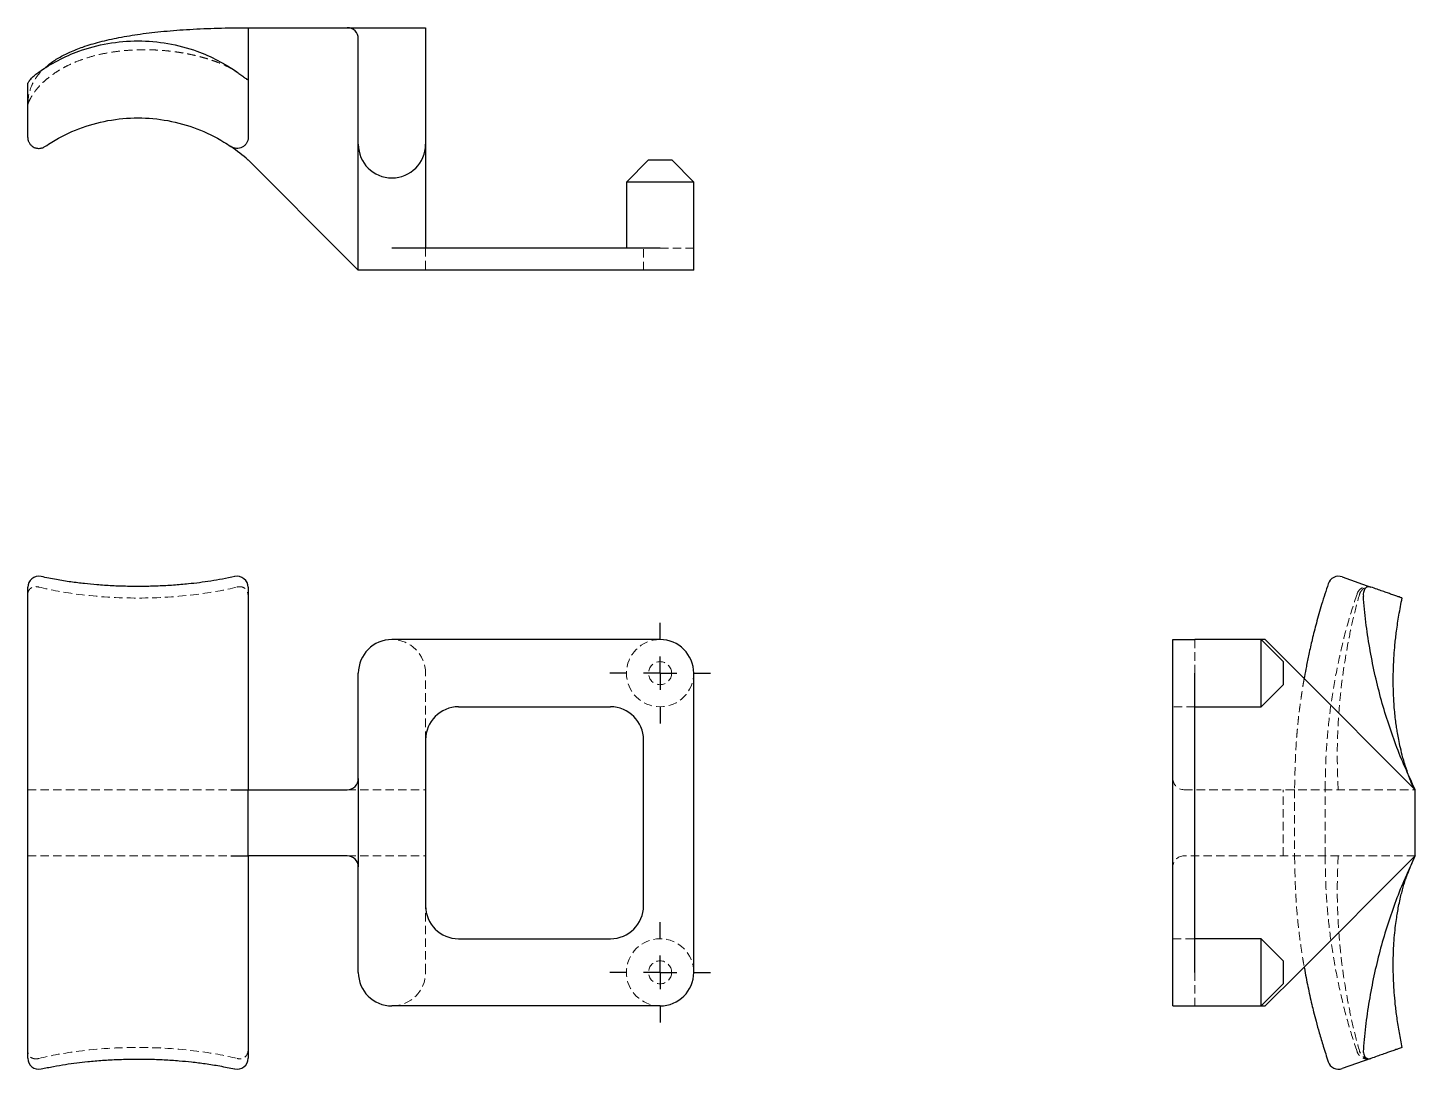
# Model space of a CAD drawing. Header units: millimetres. Extents: x 33 to 241, y 20 to 176.
import ezdxf

# ---------------------------------------------------------------- set-up
doc = ezdxf.new("R2010")
doc.units = ezdxf.units.MM
doc.linetypes.add('HIDDEN', pattern=[1.905, 1.27, -0.635])
doc.layers.add('10', color=7, linetype='Continuous')

# ---------------------------------------------------------------- blocks, each defined once
blk = doc.blocks.new('SW_CENTERMARKSYMBOL_0')
at = {"layer": '10', "color": 0}
for p, q in [((0, 5), (0, 7.54)), ((0, 0), (0, 2.5)), ((-5, 0), (-7.54, 0)), ((0, 0), (-2.5, 0)), ((0, 0), (0, -2.5)), ((0, 0), (2.5, 0)), ((5, 0), (7.54, 0)), ((0, -5), (0, -7.54))]:
    blk.add_line(p, q, dxfattribs=at)
blk = doc.blocks.new('SW_CENTERMARKSYMBOL_1')
at = {"layer": '10', "color": 0}
for p, q in [((0, 5), (0, 7.54)), ((0, 0), (0, 2.5)), ((-5, 0), (-7.54, 0)), ((0, 0), (-2.5, 0)), ((0, 0), (0, -2.5)), ((0, 0), (2.5, 0)), ((5, 0), (7.54, 0)), ((0, -5), (0, -7.54))]:
    blk.add_line(p, q, dxfattribs=at)

msp = doc.modelspace()

# ---------------------------------------------------------------- linework, layer by layer
at = {"color": 7, "linetype": 'Continuous', "lineweight": 25}
for p, q in [((66.21, 176.16), (81.08, 176.16)), ((81.08, 176.16), (92.8, 176.16)), ((92.8, 176.16), (92.8, 158.69)), ((82.73, 158.69), (82.73, 174.51)), ((33.18, 164.67), (33.18, 167.79)), ((66.21, 168.38), (66.21, 164.67)), ((82.73, 139.82), (82.73, 158.69)), ((92.8, 158.69), (92.8, 143.13)), ((66.21, 156.34), (81.08, 141.48)), ((126.23, 156.34), (122.93, 153.04)), ((126.23, 156.34), (129.7, 156.34)), ((133, 153.04), (129.7, 156.34)), ((122.93, 153.04), (122.93, 143.13)), ((133, 153.04), (122.93, 153.04)), ((133, 143.13), (133, 153.04)), ((82.73, 139.82), (81.08, 141.48)), ((127.96, 143.13), (87.77, 143.13)), ((133, 139.82), (133, 143.13)), ((87.77, 139.82), (82.73, 139.82)), ((127.96, 139.82), (87.77, 139.82)), ((133, 139.82), (127.96, 139.82)), ((230.22, 93.85), (234.51, 92.33)), ((127.96, 84.46), (87.77, 84.46)), ((204.82, 79.42), (204.82, 84.46)), ((204.82, 84.46), (208.13, 84.46)), ((218.04, 84.46), (208.13, 84.46)), ((221.34, 81.16), (218.04, 84.46)), ((218.65, 84.46), (218.04, 84.46)), ((218.04, 79.42), (218.04, 84.46)), ((218.65, 84.46), (223.69, 79.42)), ((221.34, 81.16), (221.34, 79.42)), ((82.73, 63.61), (82.73, 79.42)), ((133, 34.58), (133, 79.42)), ((204.82, 34.58), (204.82, 79.42)), ((208.13, 34.58), (208.13, 79.42)), ((218.04, 74.39), (218.04, 79.42)), ((221.34, 79.42), (221.34, 77.69)), ((241.16, 61.95), (223.69, 79.42)), ((218.04, 74.39), (221.34, 77.69)), ((97.76, 74.39), (120.53, 74.39)), ((208.13, 74.39), (218.04, 74.39)), ((92.8, 69.43), (92.8, 44.57)), ((125.49, 44.57), (125.49, 69.43)), ((82.73, 63.61), (82.73, 50.39)), ((33.18, 52.05), (33.18, 61.95)), ((63.64, 61.95), (66.21, 61.95)), ((66.21, 52.05), (66.21, 61.95)), ((66.21, 61.95), (81.08, 61.95)), ((241.16, 52.05), (241.16, 61.95)), ((63.64, 52.05), (66.21, 52.05)), ((81.08, 52.05), (66.21, 52.05)), ((241.16, 52.05), (223.69, 34.58)), ((82.73, 34.58), (82.73, 50.39)), ((97.76, 39.61), (120.53, 39.61)), ((218.04, 39.61), (208.13, 39.61)), ((221.34, 36.31), (218.04, 39.61)), ((218.04, 34.58), (218.04, 39.61)), ((221.34, 36.31), (221.34, 34.58)), ((204.82, 29.54), (204.82, 34.58)), ((218.04, 29.54), (218.04, 34.58)), ((218.65, 29.54), (223.69, 34.58)), ((221.34, 34.58), (221.34, 32.84)), ((218.04, 29.54), (221.34, 32.84)), ((127.96, 29.54), (87.77, 29.54)), ((204.82, 29.54), (208.13, 29.54)), ((208.13, 29.54), (218.04, 29.54)), ((218.04, 29.54), (218.65, 29.54)), ((234.51, 21.67), (230.22, 20.15))]:
    msp.add_line(p, q, dxfattribs=at)
at = {"color": 7, "linetype": 'HIDDEN', "lineweight": 18}
for p, q in [((92.8, 143.13), (92.8, 139.82)), ((125.49, 139.82), (125.49, 143.13)), ((127.96, 143.13), (133, 143.13)), ((208.13, 84.46), (208.13, 79.42)), ((92.8, 69.43), (92.8, 79.42)), ((208.13, 74.39), (204.82, 74.39)), ((81.08, 61.95), (92.8, 61.95)), ((206.48, 61.95), (241.16, 61.95)), ((221.34, 52.05), (221.34, 61.95)), ((223.07, 61.97), (223.07, 52.05)), ((227.65, 52.05), (227.65, 61.95)), ((240.98, 61.95), (240.86, 62.25)), ((81.08, 52.05), (92.8, 52.05)), ((241.16, 52.05), (206.48, 52.05)), ((92.8, 34.58), (92.8, 44.57)), ((204.82, 39.61), (208.13, 39.61)), ((208.13, 34.58), (208.13, 29.54))]:
    msp.add_line(p, q, dxfattribs=at)
for centre in [(127.96, 79.42), (127.96, 34.58)]:
    msp.add_circle(centre, 1.73, dxfattribs=at)
at = {"color": 7, "linetype": 'Continuous', "lineweight": 25}
for centre, radius, start, end in [((81.08, 174.51), 1.65, 0, 90), ((49.7, 137.87), 24.77, 48.1897, 55.7435), ((87.77, 158.69), 5.04, 180, 0), ((34.83, 92.29), 1.65, 77.2228, 180), ((64.56, 92.29), 1.65, 0, 102.7772), ((229.67, 92.29), 1.65, 70.5288, 161.6503), ((87.77, 79.42), 5.04, 90, 180), ((127.96, 79.42), 5.04, 0, 90), ((97.76, 69.43), 4.95, 90, 180), ((120.53, 69.43), 4.95, 0, 90), ((81.08, 63.61), 1.65, 270, 0), ((81.08, 50.39), 1.65, 0, 90), ((97.76, 44.57), 4.95, 180, 270), ((120.53, 44.57), 4.95, 270, 0), ((87.77, 34.58), 5.04, 180, 270), ((127.96, 34.58), 5.04, 270, 0), ((34.83, 21.71), 1.65, 180, 282.7772), ((64.56, 21.71), 1.65, 257.2228, 360), ((229.67, 21.71), 1.65, 198.3497, 289.4712)]:
    msp.add_arc(centre, radius, start, end, dxfattribs=at)
at = {"color": 7, "linetype": 'HIDDEN', "lineweight": 18}
for centre, radius, start, end in [((87.77, 79.42), 5.04, 0, 90), ((127.96, 79.42), 5.04, 90, 0), ((206.48, 63.61), 1.65, 180, 270), ((206.48, 50.39), 1.65, 90, 180), ((127.96, 34.58), 5.04, 0, 270), ((87.77, 34.58), 5.04, 270, 0)]:
    msp.add_arc(centre, radius, start, end, dxfattribs=at)
at = {"color": 7, "linetype": 'Continuous', "lineweight": 25}
for points, knots in [([(35.74, 170.1), (35.96, 170.3), (36.59, 170.9), (37.86, 171.7), (39.55, 172.56), (41.6, 173.36), (44.05, 174.09), (46.93, 174.73), (50.13, 175.26), (53.68, 175.66), (57.56, 175.95), (61.77, 176.13), (64.69, 176.15), (66.21, 176.16)], [0, 0, 0, 0, 0.028198, 0.082204, 0.141814, 0.207689, 0.291266, 0.384204, 0.486893, 0.599623, 0.722611, 0.856026, 1, 1, 1, 1]), ([(66.21, 176.16), (66.21, 175.64), (66.21, 175.13), (66.21, 174.15), (66.21, 173.68), (66.21, 172.82), (66.21, 172.42), (66.21, 171.65), (66.21, 171.3), (66.21, 170.31), (66.21, 169.77), (66.21, 169.11), (66.21, 168.91), (66.21, 168.6), (66.21, 168.48), (66.21, 168.38)], [0, 0, 0, 0, 0.125, 0.125, 0.25, 0.25, 0.375, 0.375, 0.5, 0.5, 0.75, 0.75, 0.875, 0.875, 1, 1, 1, 1]), ([(34.83, 169.51), (36.67, 170.81), (38.71, 171.87), (43.67, 173.66), (46.68, 174.18), (52.71, 174.18), (55.72, 173.66), (60.68, 171.87), (62.72, 170.81), (64.56, 169.51)], [0.059082, 0.059082, 0.059082, 0.059082, 0.25, 0.25, 0.5, 0.5, 0.75, 0.75, 0.9409172, 0.9409172, 0.9409172, 0.9409172]), ([(33.18, 167.79), (33.18, 167.83), (33.19, 167.87), (33.25, 167.98), (33.29, 168.05), (33.39, 168.19), (33.45, 168.26), (33.58, 168.42), (33.65, 168.5), (33.89, 168.75), (34.07, 168.91), (34.44, 169.22), (34.63, 169.37), (34.83, 169.51)], [0, 0, 0, 0, 0.125, 0.125, 0.25, 0.25, 0.375, 0.375, 0.5, 0.5, 0.75, 0.75, 1, 1, 1, 1]), ([(64.56, 169.51), (64.75, 169.38), (64.94, 169.24), (65.31, 168.96), (65.5, 168.82), (65.75, 168.64), (65.83, 168.59), (65.97, 168.49), (66.02, 168.46), (66.12, 168.4), (66.15, 168.38), (66.2, 168.37), (66.21, 168.37), (66.21, 168.38)], [0, 0, 0, 0, 0.25, 0.25, 0.5, 0.5, 0.625, 0.625, 0.75, 0.75, 0.875, 0.875, 1, 1, 1, 1]), ([(35.76, 158.36), (36.1, 158.59), (36.45, 158.81), (38.09, 159.81), (39.45, 160.48), (42.26, 161.56), (43.72, 161.96), (46.68, 162.51), (48.19, 162.65), (51.2, 162.65), (52.71, 162.51), (55.67, 161.96), (57.13, 161.56), (59.94, 160.48), (61.3, 159.81), (62.94, 158.81), (63.29, 158.59), (63.63, 158.36)], [0.0906632, 0.0906632, 0.0906632, 0.0906632, 0.1249992, 0.1249992, 0.2499992, 0.2499992, 0.3749992, 0.3749992, 0.4999992, 0.4999992, 0.6249992, 0.6249992, 0.7499992, 0.7499992, 0.8749992, 0.8749992, 0.909336, 0.909336, 0.909336, 0.909336]), ([(33.18, 159.72), (33.18, 159.68), (33.18, 159.59), (33.2, 159.44), (33.23, 159.29), (33.29, 159.12), (33.37, 158.95), (33.48, 158.77), (33.62, 158.59), (33.79, 158.43), (34, 158.29), (34.24, 158.17), (34.5, 158.1), (34.77, 158.07), (35.04, 158.08), (35.3, 158.13), (35.55, 158.23), (35.69, 158.31), (35.76, 158.36)], [0, 0, 0, 0, 0.03646, 0.076811, 0.121323, 0.170225, 0.223681, 0.281747, 0.344333, 0.411152, 0.481701, 0.555238, 0.63081, 0.707309, 0.783555, 0.8584, 0.930824, 1, 1, 1, 1]), ([(66.21, 159.72), (66.21, 159.57), (66.19, 159.43), (66.11, 159.14), (66.05, 159), (65.9, 158.74), (65.8, 158.63), (65.59, 158.42), (65.46, 158.33), (65.07, 158.12), (64.77, 158.06), (64.17, 158.09), (63.88, 158.19), (63.63, 158.36)], [0, 0, 0, 0, 0.125, 0.125, 0.25, 0.25, 0.375, 0.375, 0.5, 0.5, 0.75, 0.75, 1, 1, 1, 1]), ([(64.2, 93.9), (63.6, 93.77), (62.44, 93.53), (60.66, 93.22), (58.95, 92.98), (57.09, 92.77), (55.03, 92.59), (52.75, 92.47), (50.45, 92.41), (48.13, 92.42), (45.81, 92.5), (43.66, 92.65), (41.6, 92.84), (39.57, 93.1), (37.37, 93.44), (35.94, 93.75), (35.19, 93.9)], [0, 0, 0, 0, 0.070163, 0.134817, 0.194108, 0.250906, 0.32621, 0.401048, 0.475656, 0.550607, 0.625966, 0.701753, 0.763828, 0.834248, 0.912987, 1, 1, 1, 1]), ([(228.11, 92.81), (227.77, 91.79), (227.14, 89.84), (226.35, 87.04), (225.72, 84.55), (225.23, 82.38), (224.85, 80.52), (224.63, 79.3), (224.52, 78.7), (224.51, 78.61)], [0, 0, 0, 0, 0.220328, 0.418854, 0.59425, 0.746148, 0.874757, 0.980632, 1, 1, 1, 1]), ([(234.51, 92.33), (234.38, 92.38), (234.24, 92.4), (233.96, 92.35), (233.82, 92.28), (233.64, 92.11), (233.59, 92.04), (233.49, 91.87), (233.46, 91.77), (233.4, 91.57), (233.38, 91.45), (233.37, 91.22), (233.37, 91.1), (233.38, 90.98)], [0, 0, 0, 0, 0.25, 0.25, 0.5, 0.5, 0.625, 0.625, 0.75, 0.75, 0.875, 0.875, 1, 1, 1, 1]), ([(239.16, 90.69), (239.17, 90.69), (239.19, 90.68), (239.05, 90.73), (238.75, 90.83), (238.28, 91), (237.68, 91.21), (237, 91.45), (236.28, 91.71), (235.46, 92), (234.83, 92.22), (234.51, 92.33)], [0, 0, 0, 0, 0.048487, 0.177816, 0.307146, 0.440219, 0.573289, 0.678961, 0.784635, 0.892317, 1, 1, 1, 1]), ([(241.16, 61.95), (240.64, 63.06), (240.13, 64.17), (239.15, 66.4), (238.68, 67.54), (237.82, 69.85), (237.42, 71.02), (236.65, 73.39), (236.3, 74.58), (235.31, 78.22), (234.77, 80.7), (234.11, 84.5), (233.91, 85.78), (233.6, 88.37), (233.48, 89.67), (233.38, 90.98)], [0, 0, 0, 0, 0.125, 0.125, 0.25, 0.25, 0.375, 0.375, 0.5, 0.5, 0.75, 0.75, 0.875, 0.875, 1, 1, 1, 1]), ([(240.86, 62.25), (240.69, 62.69), (240.32, 63.62), (239.8, 65.13), (239.32, 66.7), (238.95, 68.16), (238.69, 69.41), (238.5, 70.42), (238.36, 71.28), (238.23, 72.25), (238.1, 73.36), (237.99, 74.56), (237.92, 75.74), (237.88, 76.86), (237.86, 77.88), (237.86, 78.86), (237.88, 79.8), (237.92, 80.85), (237.99, 82.15), (238.12, 83.82), (238.35, 85.85), (238.72, 88.18), (239.02, 89.83), (239.19, 90.69)], [0, 0, 0, 0, 0.054631, 0.117114, 0.175927, 0.229875, 0.275, 0.311588, 0.34292, 0.377104, 0.415252, 0.456183, 0.496891, 0.537634, 0.577285, 0.611476, 0.640784, 0.671469, 0.714158, 0.768886, 0.835684, 0.914586, 1, 1, 1, 1]), ([(241.16, 52.05), (240.64, 50.94), (240.13, 49.83), (239.15, 47.6), (238.68, 46.46), (237.82, 44.16), (237.42, 42.98), (236.65, 40.62), (236.3, 39.42), (235.31, 35.78), (234.77, 33.3), (234.11, 29.5), (233.91, 28.22), (233.6, 25.63), (233.48, 24.33), (233.38, 23.02)], [0, 0, 0, 0, 0.125, 0.125, 0.25, 0.25, 0.375, 0.375, 0.5, 0.5, 0.75, 0.75, 0.875, 0.875, 1, 1, 1, 1]), ([(239.19, 23.31), (239.05, 24.05), (238.77, 25.53), (238.42, 27.71), (238.17, 29.73), (238.01, 31.48), (237.93, 32.84), (237.89, 33.9), (237.86, 34.84), (237.86, 35.9), (237.87, 37.16), (237.93, 38.6), (238.05, 40.12), (238.2, 41.54), (238.37, 42.76), (238.53, 43.74), (238.72, 44.75), (238.94, 45.78), (239.19, 46.77), (239.42, 47.6), (239.67, 48.39), (239.91, 49.07), (240.14, 49.67), (240.35, 50.2), (240.56, 50.7), (240.77, 51.18), (240.89, 51.46), (240.95, 51.6)], [0, 0, 0, 0, 0.061258, 0.123363, 0.180136, 0.228341, 0.267962, 0.293152, 0.317398, 0.347282, 0.382953, 0.424519, 0.469326, 0.511953, 0.548184, 0.578788, 0.609924, 0.643768, 0.670928, 0.700446, 0.733716, 0.772041, 0.80717, 0.84692, 0.891896, 0.942711, 1, 1, 1, 1]), ([(224.51, 35.39), (224.52, 35.33), (224.61, 34.79), (224.79, 33.81), (225.06, 32.44), (225.35, 31.1), (225.63, 29.83), (225.95, 28.55), (226.31, 27.13), (226.79, 25.41), (227.39, 23.39), (227.86, 21.96), (228.11, 21.19)], [0, 0, 0, 0, 0.0136555, 0.1113313, 0.2048536, 0.2980701, 0.3925304, 0.4696313, 0.5691419, 0.6909846, 0.8348367, 1, 1, 1, 1]), ([(233.38, 23.02), (233.37, 22.9), (233.37, 22.78), (233.38, 22.55), (233.4, 22.44), (233.46, 22.23), (233.49, 22.13), (233.59, 21.97), (233.64, 21.89), (233.76, 21.78), (233.83, 21.73), (233.96, 21.66), (234.03, 21.64), (234.24, 21.6), (234.38, 21.62), (234.51, 21.67)], [0, 0, 0, 0, 0.125, 0.125, 0.25, 0.25, 0.375, 0.375, 0.5, 0.5, 0.625, 0.625, 0.75, 0.75, 1, 1, 1, 1]), ([(239.16, 23.31), (239.17, 23.31), (239.19, 23.32), (239.05, 23.27), (238.75, 23.17), (238.28, 23), (237.68, 22.79), (237, 22.55), (236.28, 22.29), (235.46, 22), (234.83, 21.78), (234.51, 21.67)], [0, 0, 0, 0, 0.048903, 0.178182, 0.307463, 0.440485, 0.573505, 0.679124, 0.784744, 0.892372, 1, 1, 1, 1]), ([(35.19, 20.1), (35.8, 20.23), (36.98, 20.48), (38.77, 20.78), (40.48, 21.02), (42.34, 21.23), (44.39, 21.41), (46.68, 21.53), (48.98, 21.59), (51.3, 21.58), (53.62, 21.49), (55.77, 21.35), (57.83, 21.15), (59.87, 20.9), (62.05, 20.55), (63.46, 20.25), (64.2, 20.1)], [0, 0, 0, 0, 0.071267, 0.13653, 0.195766, 0.25222, 0.327299, 0.40215, 0.476845, 0.551817, 0.627176, 0.703072, 0.765313, 0.83607, 0.914401, 1, 1, 1, 1])]:
    msp.add_open_spline(points, degree=3, knots=knots, dxfattribs=at)
at = {"color": 7, "linetype": 'HIDDEN', "lineweight": 18}
for points, knots in [([(33.18, 164.87), (33.2, 164.9), (33.22, 164.94), (33.3, 165.06), (33.4, 165.24), (33.52, 165.45), (33.65, 165.68), (33.78, 165.9), (33.91, 166.11), (34.05, 166.32), (34.26, 166.62), (34.62, 167.07), (35.19, 167.7), (35.93, 168.4), (36.81, 169.09), (37.79, 169.75), (38.87, 170.36), (40.14, 170.96), (41.66, 171.54), (43.38, 172.04), (45.17, 172.42), (46.87, 172.66), (48.38, 172.8), (49.68, 172.86), (50.83, 172.87), (51.93, 172.85), (53.09, 172.79), (54.26, 172.69), (55.36, 172.55), (56.35, 172.4), (57.26, 172.23), (58.21, 172.03), (59.14, 171.79), (60.03, 171.53), (60.88, 171.26), (61.81, 170.92), (62.77, 170.52), (63.73, 170.05), (64.28, 169.69), (64.56, 169.51)], [0, 0, 0, 0, 0.048284, 0.09105, 0.12835, 0.160319, 0.187063, 0.208655, 0.225158, 0.236704, 0.246741, 0.263544, 0.283163, 0.306275, 0.329659, 0.351182, 0.373702, 0.400126, 0.430818, 0.466176, 0.50216, 0.534921, 0.564021, 0.589099, 0.610214, 0.631938, 0.655901, 0.681864, 0.706215, 0.727825, 0.748254, 0.771483, 0.79778, 0.819369, 0.845927, 0.877571, 0.914428, 0.956668, 1, 1, 1, 1]), ([(33.2, 164.87), (33.23, 165.25), (33.27, 166.08), (33.66, 167.33), (34.32, 168.57), (35.04, 169.5), (35.57, 169.96), (35.74, 170.1)], [0, 0, 0, 0, 0.188898, 0.416924, 0.647258, 0.888671, 1, 1, 1, 1]), ([(63.71, 170.03), (63.72, 170.03), (64.05, 169.87), (64.31, 169.68), (64.56, 169.51)], [0, 0, 0, 0, 0.0286166, 1, 1, 1, 1]), ([(33.18, 164.53), (33.19, 164.59), (33.21, 164.71), (33.29, 164.94), (33.4, 165.2), (33.53, 165.47), (33.65, 165.68), (33.71, 165.79)], [0, 0, 0, 0, 0.245309, 0.463965, 0.656611, 0.823848, 1, 1, 1, 1]), ([(33.18, 164.6), (33.18, 164.55), (33.18, 164.45), (33.18, 164.46), (33.18, 164.59), (33.18, 164.62)], [0, 0, 0, 0, 0.42879, 0.854058, 1, 1, 1, 1]), ([(33.18, 91.19), (33.18, 91.31), (33.19, 91.42), (33.25, 91.63), (33.29, 91.73), (33.39, 91.91), (33.45, 91.99), (33.58, 92.12), (33.65, 92.17), (33.89, 92.31), (34.07, 92.36), (34.44, 92.4), (34.63, 92.38), (34.83, 92.33)], [0, 0, 0, 0, 0.125, 0.125, 0.25, 0.25, 0.375, 0.375, 0.5, 0.5, 0.75, 0.75, 1, 1, 1, 1]), ([(34.83, 92.33), (36.67, 91.87), (38.71, 91.5), (43.67, 90.87), (46.68, 90.68), (52.71, 90.68), (55.72, 90.87), (60.68, 91.5), (62.72, 91.87), (64.56, 92.33)], [0.059082, 0.059082, 0.059082, 0.059082, 0.25, 0.25, 0.5, 0.5, 0.75, 0.75, 0.9409172, 0.9409172, 0.9409172, 0.9409172]), ([(64.56, 92.33), (64.75, 92.38), (64.94, 92.4), (65.31, 92.35), (65.5, 92.28), (65.75, 92.11), (65.83, 92.04), (65.97, 91.87), (66.02, 91.77), (66.12, 91.57), (66.15, 91.45), (66.2, 91.22), (66.21, 91.1), (66.21, 90.98)], [0, 0, 0, 0, 0.25, 0.25, 0.5, 0.5, 0.625, 0.625, 0.75, 0.75, 0.875, 0.875, 1, 1, 1, 1]), ([(232.42, 91.29), (232.51, 91.48), (232.64, 91.77), (232.97, 92.08), (233.26, 92.26), (233.58, 92.38), (234.02, 92.45), (234.33, 92.37), (234.54, 92.32)], [0, 0, 0, 0, 0.239179, 0.368181, 0.499998, 0.631816, 0.760819, 1, 1, 1, 1]), ([(232.79, 91.19), (232.83, 91.31), (232.87, 91.42), (232.98, 91.63), (233.05, 91.73), (233.19, 91.91), (233.26, 91.99), (233.42, 92.12), (233.5, 92.17), (233.75, 92.31), (233.91, 92.36), (234.22, 92.4), (234.37, 92.38), (234.51, 92.33)], [0, 0, 0, 0, 0.125, 0.125, 0.25, 0.25, 0.375, 0.375, 0.5, 0.5, 0.75, 0.75, 1, 1, 1, 1]), ([(227.65, 61.95), (227.68, 63.66), (227.73, 67.06), (228.16, 72.11), (228.84, 77.09), (229.8, 81.99), (230.95, 86.73), (231.94, 89.8), (232.43, 91.28)], [0, 0, 0, 0, 0.171605, 0.34107, 0.509319, 0.676426, 0.842883, 1, 1, 1, 1]), ([(229.6, 61.95), (229.55, 63.2), (229.51, 64.45), (229.46, 66.94), (229.47, 68.18), (229.54, 70.65), (229.6, 71.88), (229.77, 74.34), (229.88, 75.56), (230.28, 79.23), (230.65, 81.65), (231.34, 85.25), (231.59, 86.45), (232.16, 88.83), (232.47, 90.01), (232.79, 91.19)], [0, 0, 0, 0, 0.125, 0.125, 0.25, 0.25, 0.375, 0.375, 0.5, 0.5, 0.75, 0.75, 0.875, 0.875, 1, 1, 1, 1]), ([(224.51, 78.61), (224.44, 78.24), (224.31, 77.43), (224.11, 76.14), (223.91, 74.77), (223.73, 73.39), (223.58, 72.03), (223.46, 70.74), (223.35, 69.42), (223.26, 67.96), (223.18, 66.18), (223.11, 64.14), (223.09, 62.7), (223.07, 61.96)], [0, 0, 0, 0, 0.067, 0.147332, 0.232986, 0.315001, 0.396764, 0.479565, 0.547012, 0.63415, 0.740866, 0.866785, 1, 1, 1, 1]), ([(33.18, 61.95), (33.2, 61.95), (33.25, 61.95), (33.66, 61.95), (34.31, 61.95), (35.24, 61.95), (36.42, 61.95), (37.86, 61.95), (39.55, 61.95), (41.6, 61.95), (44.05, 61.95), (46.93, 61.95), (50.13, 61.95), (53.68, 61.95), (57.56, 61.95), (60.88, 61.95), (62.91, 61.95), (63.54, 61.95)], [0, 0, 0, 0, 0.039946, 0.078748, 0.117943, 0.159024, 0.203292, 0.251793, 0.305326, 0.364486, 0.439544, 0.523008, 0.615229, 0.716467, 0.826918, 0.946733, 1, 1, 1, 1]), ([(33.18, 52.05), (33.2, 52.05), (33.25, 52.05), (33.66, 52.05), (34.31, 52.05), (35.24, 52.05), (36.42, 52.05), (37.86, 52.05), (39.55, 52.05), (41.6, 52.05), (44.05, 52.05), (46.93, 52.05), (50.13, 52.05), (53.68, 52.05), (57.56, 52.05), (60.88, 52.05), (62.91, 52.05), (63.54, 52.05)], [0, 0, 0, 0, 0.039946, 0.078748, 0.117943, 0.159024, 0.203292, 0.251793, 0.305326, 0.364486, 0.439544, 0.523008, 0.615229, 0.716467, 0.826918, 0.946733, 1, 1, 1, 1]), ([(223.07, 52.04), (223.09, 51.03), (223.13, 49.05), (223.24, 46.22), (223.41, 43.65), (223.64, 41.43), (223.86, 39.56), (224.09, 37.96), (224.3, 36.61), (224.44, 35.77), (224.51, 35.39)], [0, 0, 0, 0, 0.181373, 0.355206, 0.508927, 0.642097, 0.754832, 0.847613, 0.931633, 1, 1, 1, 1]), ([(232.43, 22.72), (231.94, 24.2), (230.95, 27.27), (229.8, 32.01), (228.84, 36.91), (228.16, 41.89), (227.73, 46.94), (227.68, 50.34), (227.65, 52.05)], [0, 0, 0, 0, 0.157117, 0.323574, 0.490681, 0.65893, 0.828395, 1, 1, 1, 1]), ([(229.6, 52.05), (229.55, 50.8), (229.51, 49.55), (229.46, 47.06), (229.47, 45.82), (229.54, 43.35), (229.6, 42.12), (229.77, 39.66), (229.88, 38.44), (230.28, 34.77), (230.65, 32.35), (231.34, 28.75), (231.59, 27.55), (232.16, 25.17), (232.47, 23.99), (232.79, 22.81)], [0, 0, 0, 0, 0.125, 0.125, 0.25, 0.25, 0.375, 0.375, 0.5, 0.5, 0.75, 0.75, 0.875, 0.875, 1, 1, 1, 1]), ([(34.83, 21.67), (36.67, 22.13), (38.71, 22.5), (43.67, 23.13), (46.68, 23.32), (52.71, 23.32), (55.72, 23.13), (60.68, 22.5), (62.72, 22.13), (64.56, 21.67)], [0.059082, 0.059082, 0.059082, 0.059082, 0.25, 0.25, 0.5, 0.5, 0.75, 0.75, 0.9409172, 0.9409172, 0.9409172, 0.9409172]), ([(66.21, 23.02), (66.21, 22.9), (66.2, 22.78), (66.16, 22.55), (66.12, 22.44), (66.03, 22.23), (65.97, 22.13), (65.83, 21.97), (65.75, 21.89), (65.59, 21.78), (65.5, 21.73), (65.32, 21.66), (65.22, 21.64), (64.94, 21.6), (64.75, 21.62), (64.56, 21.67)], [0, 0, 0, 0, 0.125, 0.125, 0.25, 0.25, 0.375, 0.375, 0.5, 0.5, 0.625, 0.625, 0.75, 0.75, 1, 1, 1, 1]), ([(34.83, 21.67), (34.63, 21.62), (34.44, 21.6), (34.07, 21.64), (33.89, 21.69), (33.57, 21.87), (33.44, 22), (33.24, 22.35), (33.18, 22.57), (33.18, 22.81)], [0, 0, 0, 0, 0.25, 0.25, 0.5, 0.5, 0.75, 0.75, 1, 1, 1, 1]), ([(234.54, 21.68), (234.33, 21.63), (234.02, 21.55), (233.58, 21.62), (233.26, 21.74), (232.97, 21.92), (232.64, 22.23), (232.51, 22.52), (232.42, 22.71)], [0, 0, 0, 0, 0.239181, 0.368184, 0.500002, 0.631819, 0.760821, 1, 1, 1, 1]), ([(234.51, 21.67), (234.37, 21.62), (234.22, 21.6), (233.91, 21.64), (233.75, 21.69), (233.42, 21.87), (233.26, 22), (232.98, 22.35), (232.86, 22.57), (232.79, 22.81)], [0, 0, 0, 0, 0.25, 0.25, 0.5, 0.5, 0.75, 0.75, 1, 1, 1, 1])]:
    msp.add_open_spline(points, degree=3, knots=knots, dxfattribs=at)
at = {"color": 7, "linetype": 'Continuous', "lineweight": 25}
for points in [[(33.18, 159.72), (33.18, 159.77), (33.18, 159.9), (33.18, 160.87), (33.18, 162.39), (33.18, 163.86), (33.18, 164.67)], [(66.21, 164.67), (66.21, 163.86), (66.21, 162.39), (66.21, 160.87), (66.21, 159.9), (66.21, 159.77), (66.21, 159.72)], [(33.18, 61.95), (33.18, 64.53), (33.18, 69.67), (33.18, 77.34), (33.18, 84.91), (33.18, 89.85), (33.18, 92.29)], [(66.21, 92.29), (66.21, 89.85), (66.21, 84.91), (66.21, 77.34), (66.21, 69.68), (66.21, 64.53), (66.21, 61.95)], [(33.18, 21.71), (33.18, 24.15), (33.18, 29.09), (33.18, 36.66), (33.18, 44.33), (33.18, 49.47), (33.18, 52.05)], [(66.21, 52.05), (66.21, 49.47), (66.21, 44.32), (66.21, 36.66), (66.21, 29.09), (66.21, 24.15), (66.21, 21.71)]]:
    msp.add_open_spline(points, degree=3, dxfattribs=at)

# ---------------------------------------------------------------- block references
at = {"layer": '10'}
for name, p in [('SW_CENTERMARKSYMBOL_1', (127.96, 79.42)), ('SW_CENTERMARKSYMBOL_0', (127.96, 34.58))]:
    msp.add_blockref(name, p, dxfattribs=at)

doc.saveas('drawing.dxf')
